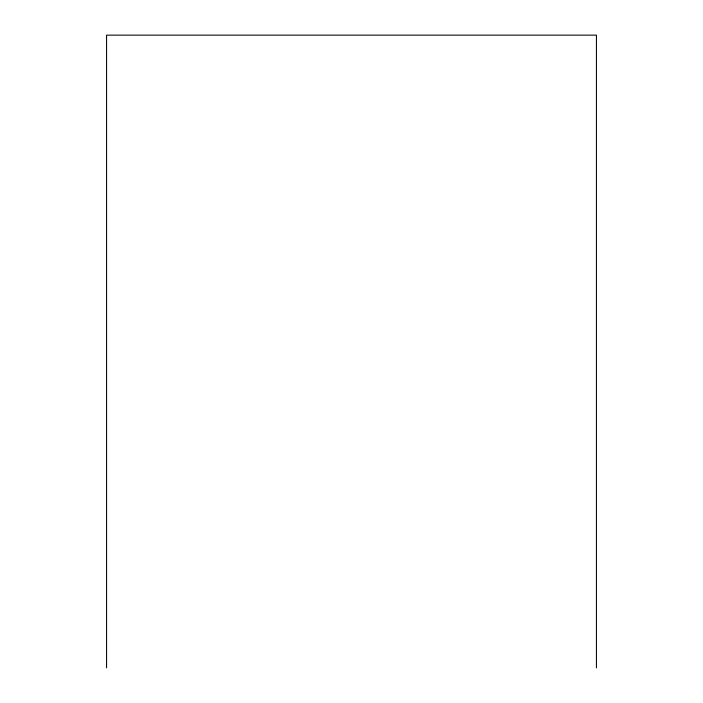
<?xml version="1.0" encoding="UTF-8"?>
<svg xmlns="http://www.w3.org/2000/svg" width="703" height="703" viewBox="0 0 703 703"><rect width="100%" height="100%" fill="white"/><g stroke="black" fill="none" stroke-linecap="round" stroke-linejoin="round"><path stroke-width="1.05" d="M596.434 667.85L596.434 35.15L106.566 35.15L106.566 667.85"/></g></svg>
